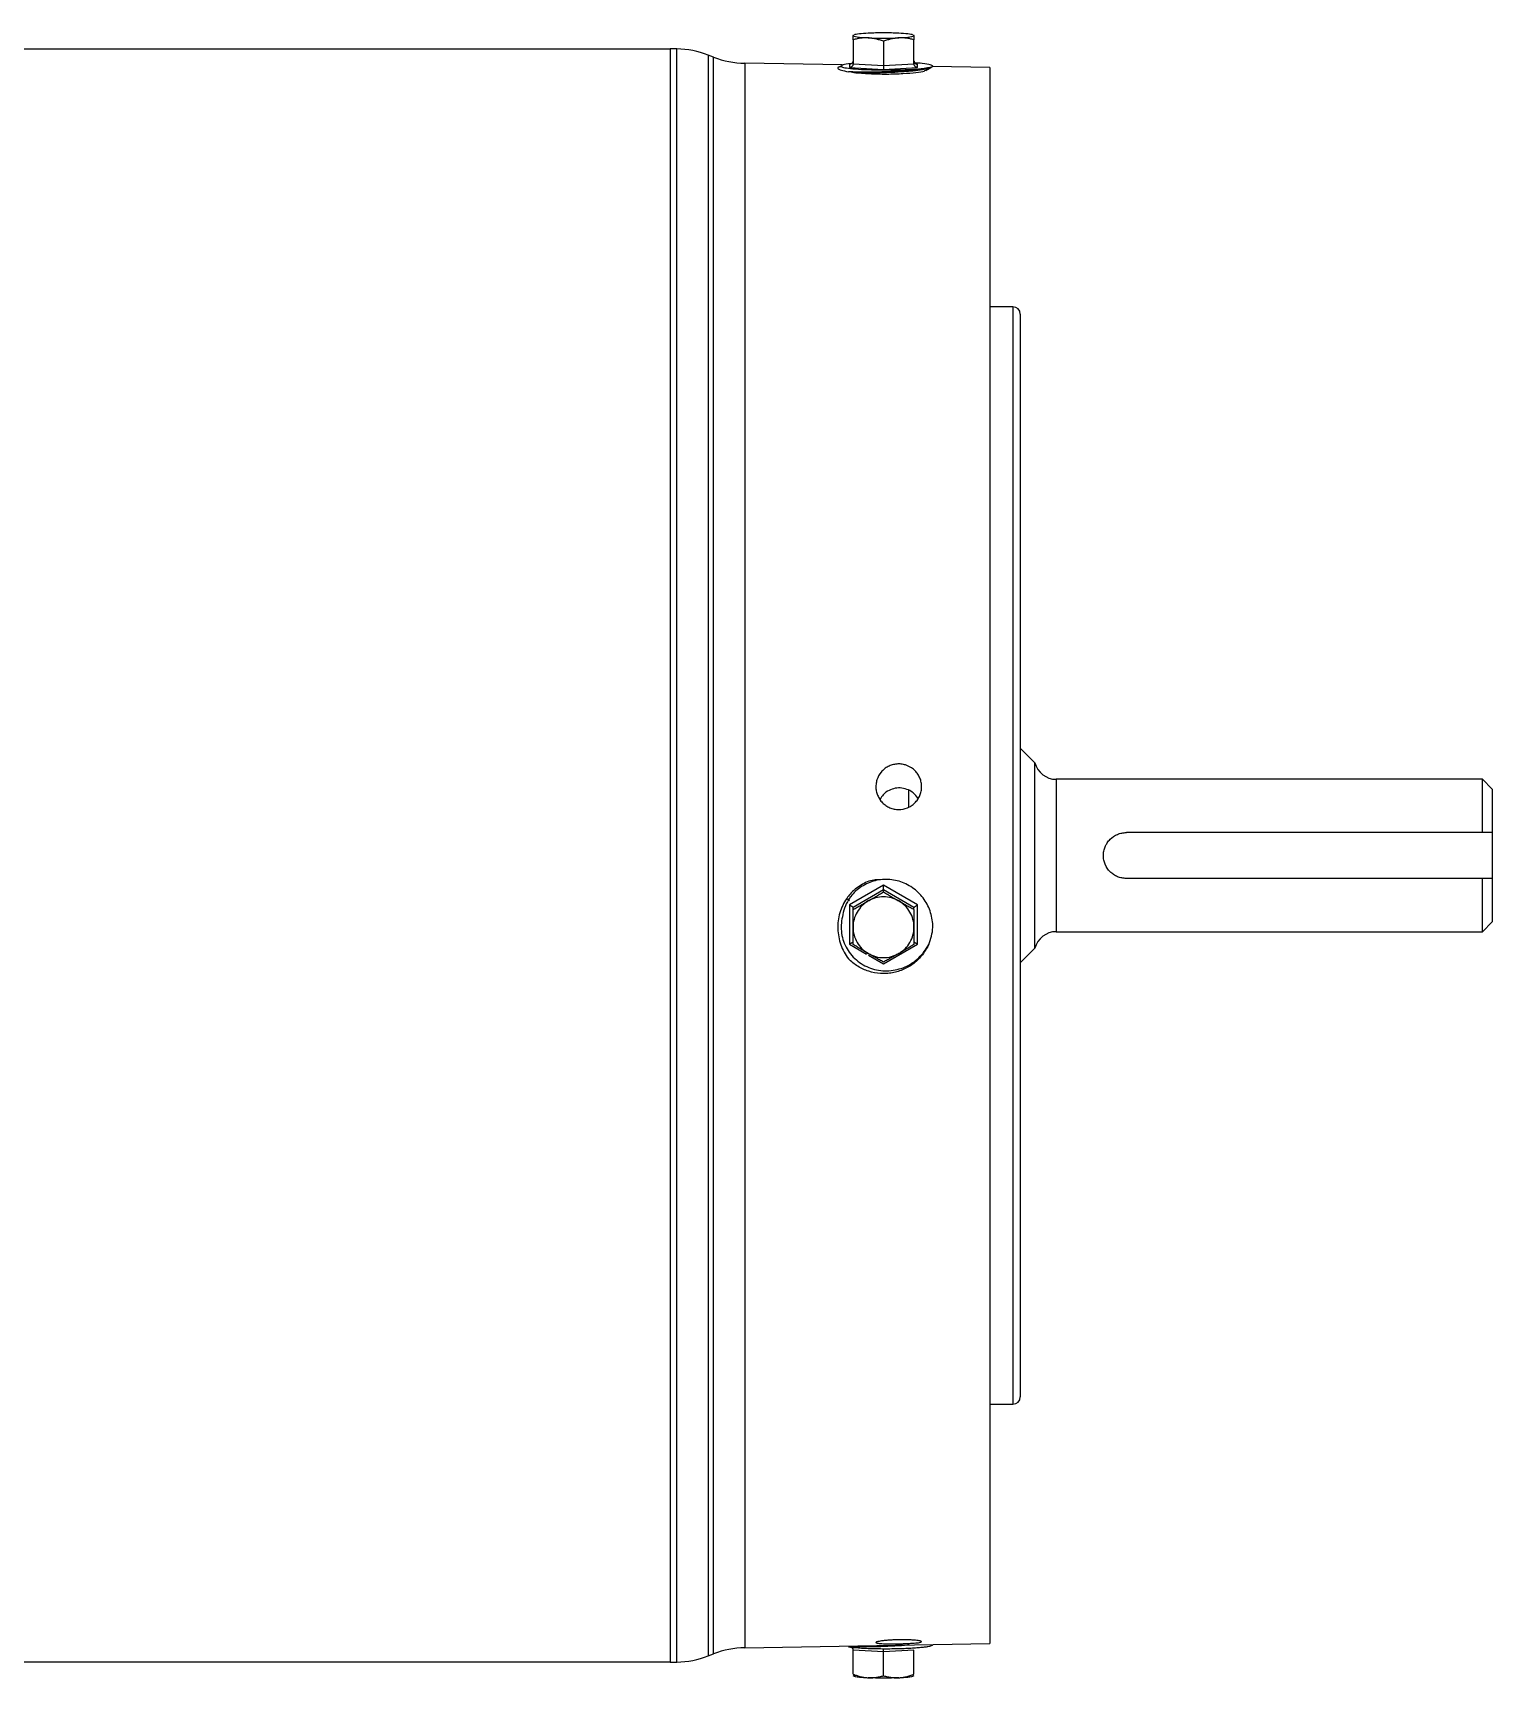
# Paper-space layout '_Top' of a CAD drawing. Header units: inches. Extents: x -5 to 7, y -5.9 to 3.5.
# Drawn here: x 1.01 to 7, y -3.37 to 3.37 of the extents above; entities that cross this region are included whole.
import ezdxf

# ---------------------------------------------------------------- set-up
doc = ezdxf.new("R2010")
doc.units = ezdxf.units.IN
doc.header["$MEASUREMENT"] = 0

psp = doc.layouts.new('_Top')

# ---------------------------------------------------------------- linework, layer by layer
at = {"color": 7, "linetype": 'Continuous', "lineweight": 25}
for p, q in [((3.625, 3.306), (-3.625, 3.306)), ((3.6529, 3.3071), (3.625, 3.3076)), ((3.625, 3.3076), (3.625, -3.3076)), ((4.3772, 3.3642), (4.3741, 3.3625)), ((4.375, 3.3622), (4.3775, 3.3638)), ((4.375, 3.3447), (4.375, 3.2463)), ((4.5, 3.3385), (4.5, 3.24)), ((4.6225, 3.3638), (4.625, 3.3622)), ((4.6259, 3.3625), (4.6228, 3.3642)), ((4.625, 3.2463), (4.625, 3.3447)), ((3.8033, 3.2736), (3.7807, 3.2823)), ((4.3301, 3.2418), (3.9311, 3.2488)), ((4.3298, 3.2399), (4.3169, 3.2325)), ((4.3696, 3.248), (4.3565, 3.2465)), ((4.36, 3.2447), (4.36, 3.2306)), ((4.375, 3.2463), (4.5, 3.24)), ((4.5, 3.24), (4.625, 3.2463)), ((4.64, 3.2306), (4.64, 3.2447)), ((4.36, 3.2306), (4.5, 3.2235)), ((4.5, 3.2235), (4.64, 3.2306)), ((4.936, 3.2312), (4.7004, 3.2353)), ((4.936, 3.2312), (4.936, -3.2312)), ((5.031, 2.25), (4.936, 2.25)), ((5.061, 2.22), (5.061, -2.22)), ((5.1208, 0.38), (5.061, 0.4398)), ((5.1208, -0.38), (5.1208, 0.38)), ((6.9558, 0.3124), (5.208, 0.3124)), ((6.9958, 0.2724), (6.9558, 0.3124)), ((6.9558, 0.094), (6.9558, 0.3124)), ((6.9958, 0.2724), (6.9958, -0.2724)), ((4.604, 0.2001), (4.604, 0.2695)), ((6.9558, 0.094), (5.4958, 0.094)), ((4.5, -0.1222), (4.36, -0.2027)), ((4.64, -0.2027), (4.5, -0.1222)), ((6.9558, -0.094), (5.4958, -0.094)), ((6.9558, -0.3124), (6.9558, -0.094)), ((4.3493, -0.1759), (4.3602, -0.1842)), ((4.5, -0.1408), (4.375, -0.2127)), ((4.625, -0.2127), (4.5, -0.1408)), ((4.5, -0.1494), (4.5, -0.1408)), ((4.36, -0.2027), (4.36, -0.3638)), ((4.375, -0.2213), (4.375, -0.2127)), ((4.625, -0.2213), (4.625, -0.2127)), ((4.64, -0.3638), (4.64, -0.2027)), ((5.208, -0.3124), (6.9558, -0.3124)), ((6.9558, -0.3124), (6.9958, -0.2724)), ((4.5, -0.4443), (4.64, -0.3638)), ((5.061, -0.4398), (5.1208, -0.38)), ((4.936, -2.25), (5.031, -2.25)), ((3.9311, -3.2488), (4.936, -3.2312)), ((3.7807, -3.2823), (3.8033, -3.2736)), ((4.3602, -3.2437), (4.3565, -3.2465)), ((4.5, -3.2652), (4.375, -3.2589)), ((4.375, -3.3573), (4.375, -3.2589)), ((4.625, -3.2589), (4.5, -3.2652)), ((4.5, -3.3636), (4.5, -3.2652)), ((4.625, -3.3573), (4.625, -3.2589)), ((-0.655, -3.306), (3.625, -3.306)), ((3.625, -3.3076), (3.6529, -3.3071)), ((4.3741, -3.3625), (4.3772, -3.3642)), ((4.6228, -3.3642), (4.6259, -3.3625))]:
    psp.add_line(p, q, dxfattribs=at)
at = {"color": 8, "linetype": 'Continuous', "lineweight": 25}
for p, q in [((3.6529, -3.3071), (3.6529, 3.3071)), ((3.7807, 3.2823), (3.7807, -3.2823)), ((3.8033, -3.2736), (3.8033, 3.2736)), ((3.9311, 3.2488), (3.9311, -3.2488)), ((5.031, 2.25), (5.031, -2.25)), ((5.208, 0.3124), (5.208, -0.3124)), ((4.36, -0.3638), (4.4305, -0.4043)), ((4.4389, -0.4092), (4.5, -0.4443))]:
    psp.add_line(p, q, dxfattribs=at)
at = {"color": 7, "linetype": 'Continuous', "lineweight": 25}
for centre, radius, start, end in [((3.6463, 2.9322), 0.375, 69, 89), ((3.9377, 3.6237), 0.375, 249, 269), ((5.031, 2.22), 0.03, 0, 90), ((5.208, 0.4024), 0.09, 194.39534, 270), ((5.208, -0.4024), 0.09, 90, 165.60466), ((5.031, -2.22), 0.03, 270, 360), ((3.6463, -2.9322), 0.375, 271, 291), ((3.9377, -3.6237), 0.375, 91, 111)]:
    psp.add_arc(centre, radius, start, end, dxfattribs=at)
for points, knots in [([(4.375, 3.3622), (4.375, 3.3603), (4.3808, 3.3584), (4.4027, 3.3551), (4.4186, 3.3537), (4.4375, 3.3527)], [0, 0, 0, 0, 0.5, 0.5, 1, 1, 1, 1]), ([(4.375, 3.3447), (4.375, 3.3459), (4.375, 3.3482), (4.375, 3.3512), (4.375, 3.3539), (4.375, 3.3571), (4.375, 3.3602), (4.375, 3.3615), (4.375, 3.3622)], [0, 0, 0, 0, 0.1349157, 0.2654853, 0.3918269, 0.5140709, 0.7600707, 1, 1, 1, 1]), ([(4.4375, 3.3527), (4.435, 3.3528), (4.4299, 3.353), (4.4223, 3.3528), (4.4146, 3.3523), (4.4042, 3.3512), (4.3909, 3.3489), (4.3804, 3.3462), (4.375, 3.3447)], [0, 0, 0, 0, 0.119164, 0.239723, 0.361866, 0.485774, 0.734265, 1, 1, 1, 1]), ([(4.4375, 3.3716), (4.4233, 3.3709), (4.4108, 3.3699), (4.3909, 3.3677), (4.3835, 3.3664), (4.3793, 3.365)], [0, 0, 0, 0, 0.5, 0.5, 1, 1, 1, 1]), ([(4.5625, 3.3716), (4.5436, 3.3725), (4.5218, 3.3731), (4.4782, 3.3731), (4.4564, 3.3725), (4.4375, 3.3716)], [0, 0, 0, 0, 0.5, 0.5, 1, 1, 1, 1]), ([(4.5, 3.3385), (4.4972, 3.3395), (4.4918, 3.3415), (4.4838, 3.3441), (4.4759, 3.3464), (4.4656, 3.349), (4.4528, 3.3515), (4.4426, 3.3523), (4.4375, 3.3527)], [0, 0, 0, 0, 0.135068, 0.265787, 0.392274, 0.514662, 0.760355, 1, 1, 1, 1]), ([(4.4375, 3.3527), (4.4564, 3.3518), (4.4782, 3.3513), (4.5218, 3.3513), (4.5436, 3.3518), (4.5625, 3.3527)], [0, 0, 0, 0, 0.5, 0.5, 1, 1, 1, 1]), ([(4.5625, 3.3527), (4.56, 3.3526), (4.5549, 3.3522), (4.5473, 3.3513), (4.5396, 3.35), (4.5292, 3.3478), (4.5159, 3.3442), (4.5054, 3.3404), (4.5, 3.3385)], [0, 0, 0, 0, 0.119134, 0.2396613, 0.3617706, 0.4856436, 0.7342133, 1, 1, 1, 1]), ([(4.6207, 3.365), (4.6165, 3.3664), (4.6091, 3.3677), (4.5892, 3.3699), (4.5767, 3.3709), (4.5625, 3.3716)], [0, 0, 0, 0, 0.5, 0.5, 1, 1, 1, 1]), ([(4.5625, 3.3527), (4.5814, 3.3537), (4.5973, 3.3551), (4.6192, 3.3584), (4.625, 3.3603), (4.625, 3.3622)], [0, 0, 0, 0, 0.5, 0.5, 1, 1, 1, 1]), ([(4.625, 3.3447), (4.6222, 3.3455), (4.6168, 3.347), (4.6088, 3.3488), (4.6009, 3.3503), (4.5906, 3.3519), (4.5778, 3.3531), (4.5676, 3.3528), (4.5625, 3.3527)], [0, 0, 0, 0, 0.135032, 0.265717, 0.392175, 0.514535, 0.760293, 1, 1, 1, 1]), ([(4.625, 3.3622), (4.625, 3.3619), (4.625, 3.3613), (4.625, 3.36), (4.625, 3.3583), (4.625, 3.3556), (4.625, 3.3513), (4.625, 3.347), (4.625, 3.3447)], [0, 0, 0, 0, 0.11917, 0.239736, 0.361885, 0.4858, 0.734292, 1, 1, 1, 1]), ([(4.3305, 3.2393), (4.3283, 3.238), (4.3234, 3.235), (4.3392, 3.2303), (4.3721, 3.2259), (4.421, 3.2227), (4.4804, 3.2209), (4.5445, 3.221), (4.6057, 3.2229), (4.6552, 3.2262), (4.6758, 3.2292), (4.6851, 3.2305)], [0, 0, 0, 0, 0.086077, 0.195719, 0.307456, 0.421101, 0.537093, 0.655855, 0.776587, 0.899142, 1, 1, 1, 1]), ([(4.375, 3.2589), (4.375, 3.2582), (4.3749, 3.2567), (4.3744, 3.2546), (4.3736, 3.2525), (4.3725, 3.2506), (4.3709, 3.2487), (4.3688, 3.247), (4.3663, 3.2457), (4.3633, 3.2447), (4.3612, 3.2447), (4.36, 3.2447)], [0, 0, 0, 0, 0.084477, 0.171274, 0.260945, 0.353994, 0.45087, 0.574655, 0.714328, 0.833072, 1, 1, 1, 1]), ([(4.375, 3.2463), (4.375, 3.2456), (4.3749, 3.2441), (4.3744, 3.242), (4.3736, 3.2398), (4.3725, 3.2378), (4.3709, 3.2357), (4.3688, 3.2338), (4.3663, 3.2322), (4.3633, 3.231), (4.3612, 3.2307), (4.36, 3.2306)], [0, 0, 0, 0, 0.084477, 0.171274, 0.260945, 0.353994, 0.45087, 0.574655, 0.714328, 0.833072, 1, 1, 1, 1]), ([(4.5, 3.24), (4.5, 3.2393), (4.5, 3.2378), (4.5, 3.2356), (4.5, 3.2335), (4.5, 3.2314), (4.5, 3.2293), (4.5, 3.2272), (4.5, 3.2255), (4.5, 3.2241), (4.5, 3.2238), (4.5, 3.2235)], [0, 0, 0, 0, 0.0844767, 0.1712737, 0.260945, 0.3539937, 0.4508699, 0.574655, 0.7143281, 0.8330716, 1, 1, 1, 1]), ([(4.625, 3.2589), (4.625, 3.2582), (4.6251, 3.2567), (4.6256, 3.2546), (4.6264, 3.2525), (4.6275, 3.2506), (4.6291, 3.2487), (4.6312, 3.247), (4.6337, 3.2457), (4.6367, 3.2447), (4.6388, 3.2447), (4.64, 3.2447)], [0, 0, 0, 0, 0.0844762, 0.1712687, 0.2609318, 0.3539682, 0.4508285, 0.5747318, 0.7143439, 0.8331023, 1, 1, 1, 1]), ([(4.7022, 3.2366), (4.7, 3.2386), (4.6956, 3.2425), (4.6664, 3.2473), (4.6368, 3.2494), (4.625, 3.2502)], [0, 0, 0, 0, 0.374948, 0.7501, 1, 1, 1, 1]), ([(4.64, 3.2306), (4.6391, 3.2307), (4.6376, 3.2308), (4.6355, 3.2315), (4.6334, 3.2324), (4.6312, 3.2338), (4.6287, 3.2361), (4.6267, 3.239), (4.6253, 3.2426), (4.6251, 3.2451), (4.625, 3.2463)], [0, 0, 0, 0, 0.11681, 0.212178, 0.286099, 0.425812, 0.549727, 0.708818, 0.858132, 1, 1, 1, 1]), ([(4.326, 3.2339), (4.324, 3.2337), (4.312, 3.2325), (4.3104, 3.2279), (4.3219, 3.2209), (4.3455, 3.2158), (4.3561, 3.2135)], [0, 0, 0, 0, 0.061387, 0.382078, 0.720372, 1, 1, 1, 1]), ([(4.6852, 3.2305), (4.6784, 3.2287), (4.67, 3.227), (4.6549, 3.2245), (4.6495, 3.2238), (4.6378, 3.2222), (4.6317, 3.2215), (4.6189, 3.2202), (4.6122, 3.2195), (4.5981, 3.2183), (4.5908, 3.2177), (4.5683, 3.2161), (4.5527, 3.2152), (4.5284, 3.214), (4.5202, 3.2137), (4.5038, 3.2131), (4.4956, 3.2129), (4.4712, 3.2123), (4.4547, 3.2121), (4.4236, 3.212), (4.4086, 3.2121), (4.3804, 3.2126), (4.3676, 3.213), (4.3561, 3.2135)], [0, 0, 0, 0, 0.125, 0.125, 0.1875, 0.1875, 0.25, 0.25, 0.3125, 0.3125, 0.375, 0.375, 0.5, 0.5, 0.5625, 0.5625, 0.625, 0.625, 0.75, 0.75, 0.875, 0.875, 1, 1, 1, 1]), ([(4.3782, 3.2106), (4.3927, 3.2101), (4.4085, 3.2099), (4.4427, 3.2098), (4.4603, 3.21), (4.4874, 3.2105), (4.4967, 3.2108), (4.5149, 3.2114), (4.5239, 3.2117), (4.5508, 3.2129), (4.5685, 3.2139), (4.5932, 3.2157), (4.6012, 3.2164), (4.6165, 3.2178), (4.624, 3.2185), (4.6448, 3.2209), (4.657, 3.2226), (4.6777, 3.2263), (4.6858, 3.2283), (4.6946, 3.2313), (4.697, 3.2324), (4.7005, 3.2345), (4.7016, 3.2356), (4.7022, 3.2366)], [0, 0, 0, 0, 0.125, 0.125, 0.25, 0.25, 0.3125, 0.3125, 0.375, 0.375, 0.5, 0.5, 0.5625, 0.5625, 0.625, 0.625, 0.75, 0.75, 0.875, 0.875, 0.9375, 0.9375, 1, 1, 1, 1]), ([(4.3782, 3.2106), (4.3992, 3.2088), (4.4417, 3.2054), (4.5134, 3.2039), (4.5811, 3.2058), (4.6346, 3.2106), (4.6667, 3.2158), (4.671, 3.2189), (4.6725, 3.2199)], [0, 0, 0, 0, 0.1835645, 0.3713747, 0.5591217, 0.7404133, 0.9114932, 1, 1, 1, 1]), ([(4.6731, 3.2189), (4.6763, 3.2207), (4.6848, 3.2255), (4.6932, 3.2303), (4.6985, 3.2333)], [0, 0, 0, 0, 0.380716, 1, 1, 1, 1]), ([(4.4905, 0.342), (4.4944, 0.3467), (4.4988, 0.351), (4.5083, 0.3586), (4.5135, 0.362), (4.5243, 0.3677), (4.53, 0.3699), (4.5418, 0.3734), (4.5479, 0.3745), (4.5601, 0.3756), (4.5662, 0.3756), (4.5784, 0.3743), (4.5845, 0.373), (4.602, 0.3676), (4.613, 0.3616), (4.6271, 0.3499), (4.6315, 0.3455), (4.6392, 0.336), (4.6426, 0.3309), (4.6483, 0.3201), (4.6507, 0.3144), (4.6541, 0.3027), (4.6553, 0.2967), (4.6564, 0.2844), (4.6564, 0.2783), (4.6551, 0.2662), (4.6538, 0.2602), (4.6502, 0.2485), (4.6478, 0.2429), (4.642, 0.2321), (4.6385, 0.227), (4.6306, 0.2176), (4.6263, 0.2133), (4.6167, 0.2056), (4.6115, 0.2022), (4.5953, 0.1937), (4.5833, 0.1902), (4.565, 0.1885), (4.5588, 0.1886), (4.5466, 0.1899), (4.5406, 0.1911), (4.5289, 0.1947), (4.5231, 0.1972), (4.5124, 0.203), (4.5073, 0.2064), (4.4978, 0.2143), (4.4935, 0.2187), (4.4858, 0.2282), (4.4824, 0.2334), (4.4767, 0.2442), (4.4744, 0.2499), (4.4709, 0.2616), (4.4697, 0.2677), (4.4686, 0.2798), (4.4686, 0.2859), (4.4699, 0.2981), (4.4711, 0.3042), (4.4766, 0.3216), (4.4825, 0.3326), (4.4905, 0.342)], [0, 0, 0, 0, 0.03125, 0.03125, 0.0625, 0.0625, 0.09375, 0.09375, 0.125, 0.125, 0.15625, 0.15625, 0.1875, 0.1875, 0.25, 0.25, 0.28125, 0.28125, 0.3125, 0.3125, 0.34375, 0.34375, 0.375, 0.375, 0.40625, 0.40625, 0.4375, 0.4375, 0.46875, 0.46875, 0.5, 0.5, 0.53125, 0.53125, 0.5625, 0.5625, 0.625, 0.625, 0.65625, 0.65625, 0.6875, 0.6875, 0.71875, 0.71875, 0.75, 0.75, 0.78125, 0.78125, 0.8125, 0.8125, 0.84375, 0.84375, 0.875, 0.875, 0.90625, 0.90625, 0.9375, 0.9375, 1, 1, 1, 1]), ([(4.6025, 0.2687), (4.5935, 0.2719), (4.5756, 0.2783), (4.5473, 0.2768), (4.5209, 0.2672), (4.499, 0.2521), (4.4897, 0.237), (4.4856, 0.2303)], [0, 0, 0, 0, 0.19401, 0.3879395, 0.5874233, 0.818082, 1, 1, 1, 1]), ([(4.6421, 0.2338), (4.6357, 0.2422), (4.6249, 0.2566), (4.609, 0.2652), (4.6025, 0.2687)], [0, 0, 0, 0, 0.584784, 1, 1, 1, 1]), ([(5.4958, -0.094), (5.4896, -0.094), (5.4834, -0.0934), (5.4714, -0.091), (5.4654, -0.0892), (5.454, -0.0844), (5.4486, -0.0815), (5.4385, -0.0747), (5.4337, -0.0708), (5.4207, -0.0579), (5.4137, -0.0475), (5.4067, -0.0305), (5.4049, -0.0246), (5.4024, -0.0124), (5.4018, -0.0062), (5.4018, 0.0062), (5.4024, 0.0124), (5.4048, 0.0244), (5.4066, 0.0304), (5.4114, 0.0418), (5.4143, 0.0472), (5.4211, 0.0574), (5.425, 0.0622), (5.4379, 0.0751), (5.4483, 0.0821), (5.4653, 0.0891), (5.4712, 0.0909), (5.4834, 0.0934), (5.4896, 0.094), (5.4958, 0.094)], [0, 0, 0, 0, 0.0625, 0.0625, 0.125, 0.125, 0.1875, 0.1875, 0.25, 0.25, 0.375, 0.375, 0.4375, 0.4375, 0.5, 0.5, 0.5625, 0.5625, 0.625, 0.625, 0.6875, 0.6875, 0.75, 0.75, 0.875, 0.875, 0.9375, 0.9375, 1, 1, 1, 1]), ([(4.4844, -0.0998), (4.4763, -0.0998), (4.4493, -0.0998), (4.4058, -0.1199), (4.3698, -0.1485), (4.3537, -0.17), (4.3493, -0.1759)], [0, 0, 0, 0, 0.150886, 0.499891, 0.863694, 1, 1, 1, 1]), ([(4.7022, -0.2947), (4.7023, -0.2742), (4.6993, -0.2542), (4.6903, -0.225), (4.6866, -0.2155), (4.6777, -0.1973), (4.6726, -0.1886), (4.6609, -0.1719), (4.6544, -0.1639), (4.6403, -0.1493), (4.6327, -0.1426), (4.6165, -0.1304), (4.6078, -0.1248), (4.5898, -0.1153), (4.5805, -0.1113), (4.5613, -0.1047), (4.5513, -0.1022), (4.5312, -0.0988), (4.521, -0.098), (4.5008, -0.0979), (4.4905, -0.0987), (4.4703, -0.102), (4.4604, -0.1045), (4.4412, -0.111), (4.4319, -0.115), (4.4138, -0.1248), (4.4053, -0.1304), (4.3814, -0.1491), (4.3674, -0.1645), (4.3565, -0.1819)], [0, 0, 0, 0, 0.125, 0.125, 0.1875, 0.1875, 0.25, 0.25, 0.3125, 0.3125, 0.375, 0.375, 0.4375, 0.4375, 0.5, 0.5, 0.5625, 0.5625, 0.625, 0.625, 0.6875, 0.6875, 0.75, 0.75, 0.8125, 0.8125, 0.875, 0.875, 1, 1, 1, 1]), ([(4.5, -0.1408), (4.5, -0.1407), (4.5, -0.1405), (4.5, -0.1397), (4.5, -0.1386), (4.5, -0.1372), (4.5, -0.1352), (4.5, -0.1326), (4.5, -0.1296), (4.5, -0.1261), (4.5, -0.1236), (4.5, -0.1222)], [0, 0, 0, 0, 0.084476, 0.171269, 0.260932, 0.353968, 0.450828, 0.574732, 0.714344, 0.833102, 1, 1, 1, 1]), ([(4.3493, -0.1759), (4.3365, -0.1942), (4.3271, -0.2141), (4.3146, -0.2569), (4.3119, -0.2788), (4.3133, -0.3232), (4.3174, -0.3449), (4.3285, -0.3761), (4.333, -0.3863), (4.3434, -0.4056), (4.3494, -0.4149), (4.3561, -0.4237)], [0, 0, 0, 0, 0.25, 0.25, 0.5, 0.5, 0.75, 0.75, 0.875, 0.875, 1, 1, 1, 1]), ([(4.4375, -0.1863), (4.4186, -0.1972), (4.4027, -0.2131), (4.3808, -0.2507), (4.375, -0.2724), (4.375, -0.2942)], [0, 0, 0, 0, 0.5, 0.5, 1, 1, 1, 1]), ([(4.375, -0.2213), (4.3778, -0.2198), (4.3832, -0.2168), (4.3912, -0.2124), (4.3991, -0.208), (4.4094, -0.2023), (4.4222, -0.1951), (4.4324, -0.1892), (4.4375, -0.1863)], [0, 0, 0, 0, 0.135032, 0.265717, 0.392175, 0.514535, 0.760293, 1, 1, 1, 1]), ([(4.4375, -0.1863), (4.44, -0.1849), (4.4451, -0.1819), (4.4527, -0.1775), (4.4604, -0.173), (4.4708, -0.1669), (4.4841, -0.159), (4.4946, -0.1527), (4.5, -0.1494)], [0, 0, 0, 0, 0.119134, 0.239661, 0.361771, 0.485644, 0.734213, 1, 1, 1, 1]), ([(4.5625, -0.1863), (4.5436, -0.1754), (4.5218, -0.1696), (4.4782, -0.1696), (4.4564, -0.1754), (4.4375, -0.1863)], [0, 0, 0, 0, 0.5, 0.5, 1, 1, 1, 1]), ([(4.5, -0.1494), (4.5028, -0.151), (4.5082, -0.1543), (4.5162, -0.1592), (4.5241, -0.1638), (4.5344, -0.1699), (4.5472, -0.1775), (4.5574, -0.1834), (4.5625, -0.1863)], [0, 0, 0, 0, 0.135068, 0.265787, 0.392274, 0.514662, 0.760355, 1, 1, 1, 1]), ([(4.625, -0.2942), (4.625, -0.2724), (4.6192, -0.2507), (4.5973, -0.2131), (4.5814, -0.1972), (4.5625, -0.1863)], [0, 0, 0, 0, 0.5, 0.5, 1, 1, 1, 1]), ([(4.5625, -0.1863), (4.565, -0.1878), (4.5701, -0.1907), (4.5777, -0.195), (4.5854, -0.1994), (4.5958, -0.2052), (4.6091, -0.2126), (4.6196, -0.2183), (4.625, -0.2213)], [0, 0, 0, 0, 0.119164, 0.239723, 0.361866, 0.485774, 0.734265, 1, 1, 1, 1]), ([(4.3315, -0.2516), (4.3287, -0.2627), (4.327, -0.2739), (4.3259, -0.2964), (4.3264, -0.3079), (4.3297, -0.3303), (4.3324, -0.3412), (4.34, -0.3625), (4.3448, -0.373), (4.3563, -0.3925), (4.3629, -0.4016), (4.3779, -0.4187), (4.3862, -0.4265), (4.404, -0.4405), (4.4135, -0.4466), (4.4338, -0.4572), (4.4443, -0.4614), (4.4659, -0.468), (4.4772, -0.4704), (4.4998, -0.4731), (4.5111, -0.4734), (4.5337, -0.472), (4.5451, -0.4702), (4.5671, -0.4649), (4.5778, -0.4613), (4.5986, -0.4522), (4.6087, -0.4466), (4.6275, -0.4341), (4.6364, -0.4271), (4.6528, -0.4115), (4.6604, -0.4029), (4.674, -0.3847), (4.68, -0.3751), (4.6851, -0.3649)], [0, 0, 0, 0, 0.0625, 0.0625, 0.125, 0.125, 0.1875, 0.1875, 0.25, 0.25, 0.3125, 0.3125, 0.375, 0.375, 0.4375, 0.4375, 0.5, 0.5, 0.5625, 0.5625, 0.625, 0.625, 0.6875, 0.6875, 0.75, 0.75, 0.8125, 0.8125, 0.875, 0.875, 0.9375, 0.9375, 1, 1, 1, 1]), ([(4.375, -0.2127), (4.375, -0.2126), (4.3749, -0.2124), (4.3744, -0.212), (4.3736, -0.2113), (4.3725, -0.2105), (4.3709, -0.2094), (4.3688, -0.2081), (4.3663, -0.2065), (4.3633, -0.2047), (4.3612, -0.2034), (4.36, -0.2027)], [0, 0, 0, 0, 0.084477, 0.171274, 0.260945, 0.353994, 0.45087, 0.574655, 0.714328, 0.833072, 1, 1, 1, 1]), ([(4.375, -0.2942), (4.375, -0.2912), (4.375, -0.2854), (4.375, -0.2766), (4.375, -0.2676), (4.375, -0.2556), (4.375, -0.24), (4.375, -0.2277), (4.375, -0.2213)], [0, 0, 0, 0, 0.11917, 0.239736, 0.361885, 0.4858, 0.734292, 1, 1, 1, 1]), ([(4.625, -0.2127), (4.625, -0.2126), (4.6251, -0.2124), (4.6256, -0.212), (4.6264, -0.2113), (4.6275, -0.2105), (4.6291, -0.2094), (4.6312, -0.2081), (4.6337, -0.2065), (4.6367, -0.2047), (4.6388, -0.2034), (4.64, -0.2027)], [0, 0, 0, 0, 0.084476, 0.171269, 0.260932, 0.353968, 0.450828, 0.574732, 0.714344, 0.833102, 1, 1, 1, 1]), ([(4.625, -0.2213), (4.625, -0.2245), (4.625, -0.2309), (4.625, -0.2404), (4.625, -0.2496), (4.625, -0.2616), (4.625, -0.2765), (4.625, -0.2883), (4.625, -0.2942)], [0, 0, 0, 0, 0.1349157, 0.2654853, 0.3918269, 0.5140709, 0.7600707, 1, 1, 1, 1]), ([(4.375, -0.2942), (4.375, -0.3159), (4.3808, -0.3376), (4.4027, -0.3752), (4.4186, -0.3911), (4.4375, -0.402)], [0, 0, 0, 0, 0.5, 0.5, 1, 1, 1, 1]), ([(4.375, -0.3651), (4.375, -0.362), (4.375, -0.3559), (4.375, -0.3468), (4.375, -0.338), (4.375, -0.3263), (4.375, -0.3118), (4.375, -0.3), (4.375, -0.2942)], [0, 0, 0, 0, 0.134916, 0.265485, 0.391827, 0.514071, 0.760071, 1, 1, 1, 1]), ([(4.5625, -0.402), (4.5814, -0.3911), (4.5973, -0.3752), (4.6192, -0.3376), (4.625, -0.3159), (4.625, -0.2942)], [0, 0, 0, 0, 0.5, 0.5, 1, 1, 1, 1]), ([(4.625, -0.2942), (4.625, -0.297), (4.625, -0.3029), (4.625, -0.3116), (4.625, -0.3204), (4.625, -0.3322), (4.625, -0.3472), (4.625, -0.359), (4.625, -0.3651)], [0, 0, 0, 0, 0.11917, 0.239736, 0.361885, 0.4858, 0.734292, 1, 1, 1, 1]), ([(4.6852, -0.3649), (4.6784, -0.38), (4.67, -0.3939), (4.6549, -0.4132), (4.6495, -0.4193), (4.6378, -0.4309), (4.6317, -0.4363), (4.6189, -0.4464), (4.6122, -0.451), (4.5981, -0.4594), (4.5908, -0.4633), (4.5683, -0.4733), (4.5527, -0.4781), (4.5284, -0.4824), (4.5202, -0.4834), (4.5038, -0.4843), (4.4956, -0.4843), (4.4712, -0.4827), (4.4547, -0.4796), (4.4236, -0.4697), (4.4086, -0.4628), (4.3804, -0.4455), (4.3676, -0.4354), (4.3561, -0.4237)], [0, 0, 0, 0, 0.125, 0.125, 0.1875, 0.1875, 0.25, 0.25, 0.3125, 0.3125, 0.375, 0.375, 0.5, 0.5, 0.5625, 0.5625, 0.625, 0.625, 0.75, 0.75, 0.875, 0.875, 1, 1, 1, 1]), ([(4.375, -0.3565), (4.375, -0.3564), (4.3749, -0.3563), (4.3744, -0.3564), (4.3736, -0.3567), (4.3725, -0.3572), (4.3709, -0.3579), (4.3688, -0.3589), (4.3663, -0.3603), (4.3633, -0.3619), (4.3612, -0.3631), (4.36, -0.3638)], [0, 0, 0, 0, 0.0844767, 0.1712737, 0.260945, 0.3539937, 0.4508699, 0.574655, 0.7143281, 0.8330716, 1, 1, 1, 1]), ([(4.4375, -0.402), (4.435, -0.4005), (4.4299, -0.3976), (4.4223, -0.3932), (4.4146, -0.3887), (4.4042, -0.3826), (4.3909, -0.3747), (4.3804, -0.3683), (4.375, -0.3651)], [0, 0, 0, 0, 0.119164, 0.239723, 0.361866, 0.485774, 0.734265, 1, 1, 1, 1]), ([(4.4375, -0.402), (4.4564, -0.4129), (4.4782, -0.4187), (4.5218, -0.4187), (4.5436, -0.4129), (4.5625, -0.402)], [0, 0, 0, 0, 0.5, 0.5, 1, 1, 1, 1]), ([(4.5, -0.437), (4.4972, -0.4355), (4.4918, -0.4325), (4.4838, -0.4281), (4.4759, -0.4237), (4.4656, -0.418), (4.4528, -0.4108), (4.4426, -0.4049), (4.4375, -0.402)], [0, 0, 0, 0, 0.135068, 0.265787, 0.392274, 0.514662, 0.760355, 1, 1, 1, 1]), ([(4.5625, -0.402), (4.56, -0.4034), (4.5549, -0.4063), (4.5473, -0.4107), (4.5396, -0.4151), (4.5292, -0.4209), (4.5159, -0.4282), (4.5054, -0.434), (4.5, -0.437)], [0, 0, 0, 0, 0.119134, 0.239661, 0.361771, 0.485644, 0.734213, 1, 1, 1, 1]), ([(4.625, -0.3651), (4.6222, -0.3667), (4.6168, -0.37), (4.6088, -0.3748), (4.6009, -0.3795), (4.5906, -0.3856), (4.5778, -0.3931), (4.5676, -0.3991), (4.5625, -0.402)], [0, 0, 0, 0, 0.135032, 0.265717, 0.392175, 0.514535, 0.760293, 1, 1, 1, 1]), ([(4.64, -0.3638), (4.6391, -0.3633), (4.6376, -0.3624), (4.6355, -0.3613), (4.6334, -0.3601), (4.6312, -0.3589), (4.6287, -0.3577), (4.6267, -0.3568), (4.6253, -0.3563), (4.6251, -0.3564), (4.625, -0.3565)], [0, 0, 0, 0, 0.11681, 0.212178, 0.286099, 0.425812, 0.549727, 0.708818, 0.858132, 1, 1, 1, 1]), ([(4.7022, -3.2366), (4.7023, -3.2384), (4.6993, -3.2402), (4.6903, -3.2427), (4.6866, -3.2436), (4.6777, -3.2452), (4.6726, -3.2459), (4.6609, -3.2474), (4.6544, -3.2481), (4.6403, -3.2494), (4.6327, -3.2499), (4.6165, -3.251), (4.6078, -3.2515), (4.5898, -3.2523), (4.5805, -3.2527), (4.5613, -3.2533), (4.5513, -3.2535), (4.5312, -3.2538), (4.521, -3.2538), (4.5008, -3.2538), (4.4905, -3.2538), (4.4703, -3.2535), (4.4604, -3.2533), (4.4412, -3.2527), (4.4319, -3.2523), (4.4138, -3.2515), (4.4053, -3.251), (4.3814, -3.2494), (4.3674, -3.248), (4.3565, -3.2465)], [0, 0, 0, 0, 0.125, 0.125, 0.1875, 0.1875, 0.25, 0.25, 0.3125, 0.3125, 0.375, 0.375, 0.4375, 0.4375, 0.5, 0.5, 0.5625, 0.5625, 0.625, 0.625, 0.6875, 0.6875, 0.75, 0.75, 0.8125, 0.8125, 0.875, 0.875, 1, 1, 1, 1]), ([(4.6042, -3.237), (4.6021, -3.2373), (4.5867, -3.2395), (4.5461, -3.2422), (4.4888, -3.2449), (4.4317, -3.2457), (4.3877, -3.2451), (4.3679, -3.2441), (4.3602, -3.2437)], [0, 0, 0, 0, 0.0315794, 0.2403921, 0.4492482, 0.6581407, 0.8670692, 1, 1, 1, 1]), ([(4.5075, -3.2321), (4.5025, -3.232), (4.4979, -3.2318), (4.4896, -3.2313), (4.4858, -3.231), (4.4794, -3.2304), (4.4767, -3.23), (4.4725, -3.2292), (4.4709, -3.2288), (4.469, -3.2278), (4.4686, -3.2273), (4.469, -3.2262), (4.4699, -3.2256), (4.4741, -3.2239), (4.4794, -3.2226), (4.4901, -3.2209), (4.4943, -3.2203), (4.5033, -3.2193), (4.5081, -3.2188), (4.5186, -3.2179), (4.5242, -3.2175), (4.5356, -3.2168), (4.5415, -3.2165), (4.5538, -3.2161), (4.5599, -3.2159), (4.5721, -3.2158), (4.5782, -3.2157), (4.5902, -3.2159), (4.596, -3.216), (4.6071, -3.2164), (4.6125, -3.2166), (4.6224, -3.2173), (4.627, -3.2176), (4.6354, -3.2184), (4.6391, -3.2189), (4.6487, -3.2203), (4.6531, -3.2214), (4.656, -3.223), (4.6564, -3.2236), (4.656, -3.2246), (4.6551, -3.2251), (4.6523, -3.2261), (4.6503, -3.2266), (4.6452, -3.2276), (4.6421, -3.228), (4.6349, -3.2288), (4.6308, -3.2292), (4.6218, -3.2299), (4.6169, -3.2302), (4.6064, -3.2308), (4.6009, -3.2311), (4.5894, -3.2315), (4.5834, -3.2317), (4.5713, -3.2321), (4.5652, -3.2322), (4.5529, -3.2324), (4.5468, -3.2324), (4.5289, -3.2325), (4.5175, -3.2324), (4.5075, -3.2321)], [0, 0, 0, 0, 0.03125, 0.03125, 0.0625, 0.0625, 0.09375, 0.09375, 0.125, 0.125, 0.15625, 0.15625, 0.1875, 0.1875, 0.25, 0.25, 0.28125, 0.28125, 0.3125, 0.3125, 0.34375, 0.34375, 0.375, 0.375, 0.40625, 0.40625, 0.4375, 0.4375, 0.46875, 0.46875, 0.5, 0.5, 0.53125, 0.53125, 0.5625, 0.5625, 0.625, 0.625, 0.65625, 0.65625, 0.6875, 0.6875, 0.71875, 0.71875, 0.75, 0.75, 0.78125, 0.78125, 0.8125, 0.8125, 0.84375, 0.84375, 0.875, 0.875, 0.90625, 0.90625, 0.9375, 0.9375, 1, 1, 1, 1]), ([(4.3696, -3.248), (4.3701, -3.2483), (4.3714, -3.249), (4.3728, -3.2511), (4.3741, -3.2535), (4.3749, -3.2562), (4.375, -3.258), (4.375, -3.2589)], [0, 0, 0, 0, 0.144457, 0.37308, 0.590675, 0.798987, 1, 1, 1, 1]), ([(4.5, -3.2652), (4.5, -3.2644), (4.5, -3.263), (4.5, -3.2609), (4.5, -3.2589), (4.5, -3.257), (4.5, -3.2552), (4.5, -3.2536), (4.5, -3.2524), (4.5, -3.2516), (4.5, -3.2517), (4.5, -3.2517)], [0, 0, 0, 0, 0.084476, 0.171269, 0.260932, 0.353968, 0.450828, 0.574732, 0.714344, 0.833102, 1, 1, 1, 1]), ([(4.375, -3.3573), (4.3778, -3.3584), (4.3832, -3.3604), (4.3912, -3.363), (4.3991, -3.3653), (4.4094, -3.3679), (4.4222, -3.3704), (4.4324, -3.3712), (4.4375, -3.3716)], [0, 0, 0, 0, 0.1350316, 0.2657169, 0.3921746, 0.5145353, 0.7602934, 1, 1, 1, 1]), ([(4.3775, -3.3638), (4.3779, -3.3642), (4.3794, -3.3655), (4.3909, -3.3677), (4.4103, -3.37), (4.4284, -3.3711), (4.4375, -3.3716)], [0, 0, 0, 0, 0.122608, 0.415072, 0.707536, 1, 1, 1, 1]), ([(4.4375, -3.3716), (4.44, -3.3717), (4.4451, -3.3719), (4.4527, -3.3717), (4.4604, -3.3712), (4.4708, -3.3701), (4.4841, -3.3678), (4.4946, -3.365), (4.5, -3.3636)], [0, 0, 0, 0, 0.119134, 0.2396613, 0.3617706, 0.4856436, 0.7342133, 1, 1, 1, 1]), ([(4.5625, -3.3716), (4.5436, -3.3725), (4.5218, -3.3731), (4.4782, -3.3731), (4.4564, -3.3725), (4.4375, -3.3716)], [0, 0, 0, 0, 0.5, 0.5, 1, 1, 1, 1]), ([(4.5, -3.3636), (4.5028, -3.3644), (4.5082, -3.3658), (4.5162, -3.3677), (4.5241, -3.3692), (4.5344, -3.3707), (4.5472, -3.3719), (4.5574, -3.3717), (4.5625, -3.3716)], [0, 0, 0, 0, 0.135068, 0.265787, 0.392274, 0.514662, 0.760355, 1, 1, 1, 1]), ([(4.5625, -3.3716), (4.565, -3.3714), (4.5701, -3.3711), (4.5777, -3.3702), (4.5854, -3.3689), (4.5958, -3.3667), (4.6091, -3.3631), (4.6196, -3.3593), (4.625, -3.3573)], [0, 0, 0, 0, 0.1191638, 0.2397227, 0.3618656, 0.4857743, 0.7342655, 1, 1, 1, 1]), ([(4.5625, -3.3716), (4.5716, -3.3711), (4.5897, -3.37), (4.6091, -3.3677), (4.6206, -3.3655), (4.6221, -3.3642), (4.6225, -3.3638)], [0, 0, 0, 0, 0.292464, 0.584928, 0.877392, 1, 1, 1, 1])]:
    psp.add_open_spline(points, degree=3, knots=knots, dxfattribs=at)
for points in [[(4.3565, 3.2465), (4.3431, 3.2446), (4.3346, 3.2425), (4.3315, 3.2404)], [(4.3782, 3.2106), (4.3743, 3.211), (4.3667, 3.212), (4.3596, 3.213), (4.3561, 3.2135)], [(4.6852, 3.2305), (4.695, 3.2324), (4.7008, 3.2345), (4.7022, 3.2366)], [(6.9958, 0.094), (6.9825, 0.094), (6.9692, 0.094), (6.9558, 0.094)], [(6.9958, -0.094), (6.9825, -0.094), (6.9692, -0.094), (6.9558, -0.094)], [(4.3565, -0.1819), (4.3431, -0.2032), (4.3346, -0.2273), (4.3315, -0.2516)], [(4.6852, -0.3649), (4.695, -0.3428), (4.7008, -0.3189), (4.7022, -0.2947)]]:
    psp.add_open_spline(points, degree=3, dxfattribs=at)

doc.saveas('drawing.dxf')
